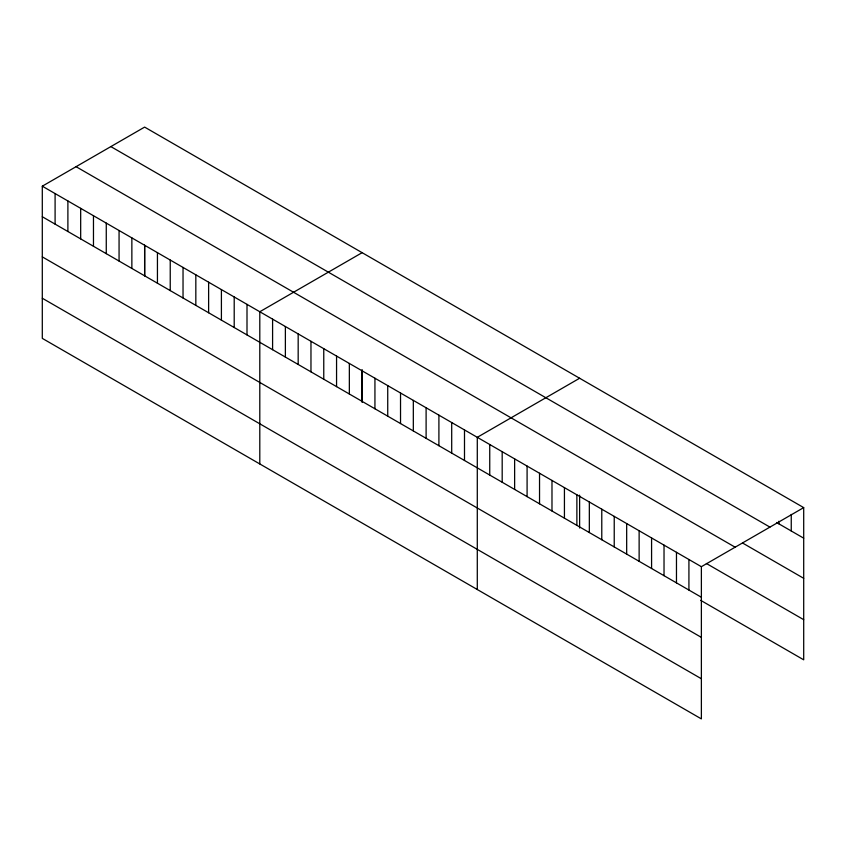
<?xml version="1.0" encoding="UTF-8"?>
<svg xmlns="http://www.w3.org/2000/svg" width="846" height="846" viewBox="0 0 846 846"><rect width="100%" height="100%" fill="white"/><g stroke="black" fill="none" stroke-linecap="round" stroke-linejoin="round"><path stroke-width="1.27" d="M42.3 186.183L701.376 566.693L701.376 718.899L42.3 338.379L42.3 186.183L144.624 127.101L803.7 507.621L803.7 659.817L700.71 600.353M362.12 252.679L259.796 311.751L259.796 463.946M579.616 378.247L477.292 437.319L477.292 589.525M701.376 566.693L803.7 507.621M776.543 522.49L803.7 538.172M110.858 146.601L769.934 527.111M742.587 543.026L803.7 578.315M76.066 166.683L735.142 547.203M706.368 563.478L803.7 619.674M42.3 216.735L701.376 597.244M42.3 256.877L701.376 637.387M42.3 298.236L701.376 678.746M791.253 514.431L791.253 530.981M778.806 521.252L778.806 523.79M688.919 559.513L688.919 590.064M676.472 552.322L676.472 582.873M664.025 545.131L664.025 575.682M651.579 537.95L651.579 568.501M639.132 530.759L639.132 561.31M626.675 523.568L626.675 554.119M614.228 516.388L614.228 546.939M601.781 509.197L601.781 539.748M589.334 502.006L589.334 532.557M579.616 495.164L579.616 528.01M576.877 494.825L576.877 525.377M564.43 487.634L564.43 518.186M551.983 480.443L551.983 510.995M539.537 473.263L539.537 503.814M527.09 466.072L527.09 496.623M514.632 458.881L514.632 489.432M502.186 451.701L502.186 482.252M489.739 444.51L489.739 475.061M464.496 429.937L464.496 460.488M451.701 422.545L451.701 453.096M438.905 415.164L438.905 445.715M426.109 407.772L426.109 438.334M413.324 400.391L413.324 430.942M400.528 392.999L400.528 423.56M387.732 385.617L387.732 416.169M374.937 378.236L374.937 408.787M362.141 370.844L362.141 401.395M362.12 369.596L362.12 402.442M349.345 363.463L349.345 394.014M336.56 356.071L336.56 386.622M323.764 348.689L323.764 379.241M310.968 341.298L310.968 371.849M298.173 333.916L298.173 364.467M285.377 326.524L285.377 357.075M272.592 319.143L272.592 349.694M247 304.37L247 334.921M234.205 296.978L234.205 327.529M221.409 289.596L221.409 320.148M208.624 282.204L208.624 312.756M195.828 274.823L195.828 305.374M183.032 267.431L183.032 297.982M170.236 260.05L170.236 290.601M157.441 252.658L157.441 283.209M144.645 245.277L144.645 275.828M144.624 245.245L144.624 275.659M131.86 237.885L131.86 268.446M119.064 230.503L119.064 261.054M106.268 223.111L106.268 253.673M93.472 215.73L93.472 246.281M80.677 208.338L80.677 238.9M67.892 200.957L67.892 231.508M55.096 193.575L55.096 224.127"/></g></svg>
